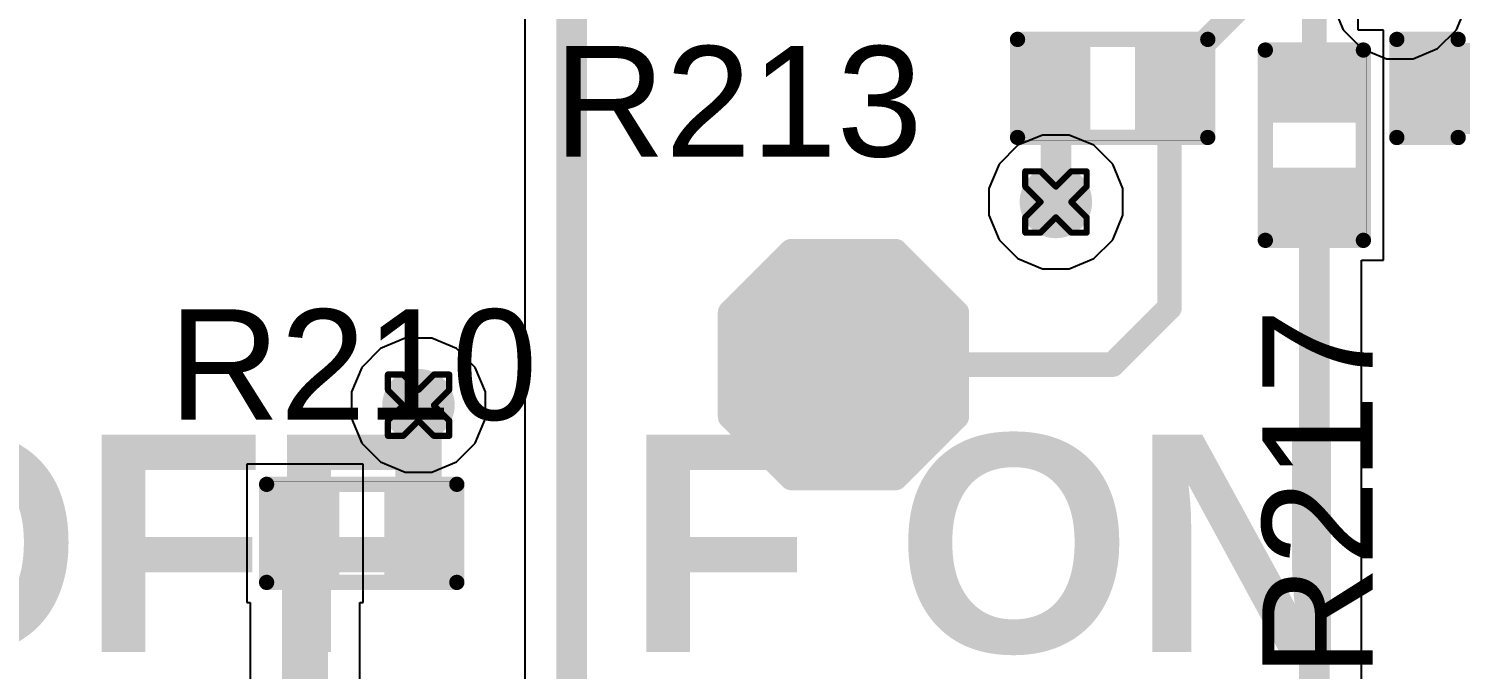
# Model space of a CAD drawing. Header units: inches. Extents: x -11 to 5379, y 0 to 5429.
# Drawn here: x 116.43 to 128.36, y 15.53 to 20.83 of the extents above; entities that cross this region are included whole.
import ezdxf

# ---------------------------------------------------------------- set-up
doc = ezdxf.new("R2010")
doc.units = ezdxf.units.IN
for name, color, linetype in [('Bottom Layer', 5, 'Continuous'), ('Drill Drawing', 1, 'Continuous'), ('GND', 16, 'Continuous'), ('PWR', 76, 'Continuous'), ('Top Layer', 1, 'Continuous'), ('Top Overlay', 2, 'Continuous'), ('Top Paste', 8, 'Continuous'), ('Top Solder', 216, 'Continuous'), ('Via Holes', 16, 'Continuous')]:
    doc.layers.add(name, color=color, linetype=linetype)
doc.styles.add('Arial', font='', dxfattribs={"height": 0.2})
doc.styles.add('Arial_Bold', font='', dxfattribs={"height": 0.2})
doc.styles.get('Arial').set_extended_font_data('Arial')
doc.styles.get('Arial_Bold').set_extended_font_data('Arial', bold=True)

# ---------------------------------------------------------------- blocks, each defined once
blk = doc.blocks.new('R___0402_10')
at = {"layer": 'Top Layer'}
for points in [[(-0.699, -0.318), (-0.699, 0.318), (-0.241, 0.318), (-0.241, -0.318)], [(0.241, -0.318), (0.241, 0.318), (0.699, 0.318), (0.699, -0.318)]]:
    blk.add_hatch(color=1, dxfattribs=at).paths.add_polyline_path(points)
at = {"layer": 'Top Paste'}
for points in [[(-0.699, -0.318), (-0.699, 0.318), (-0.241, 0.318), (-0.241, -0.318)], [(0.241, -0.318), (0.241, 0.318), (0.699, 0.318), (0.699, -0.318)]]:
    blk.add_hatch(color=8, dxfattribs=at).paths.add_polyline_path(points)
at = {"layer": 'Top Solder'}
for points in [[(-0.754, -0.373), (-0.754, 0.373), (-0.186, 0.373), (-0.186, -0.373)], [(0.186, -0.373), (0.186, 0.373), (0.754, 0.373), (0.754, -0.373)]]:
    blk.add_hatch(color=216, dxfattribs=at).paths.add_polyline_path(points)
at = {"layer": 'Top Overlay'}
for points in [[(-0.787, 0.406, 0.127, 0.127, 0), (-0.787, -0.406, 0.127, 0.127, 0)], [(-0.787, 0.406, 0.127, 0.127, 0), (0.787, 0.406, 0.127, 0.127, 0)], [(0.787, 0.406, 0.127, 0.127, 0), (0.787, -0.406, 0.127, 0.127, 0)], [(-0.787, -0.406, 0.127, 0.127, 0), (0.787, -0.406, 0.127, 0.127, 0)], [(-0.813, -0.432, 0.00323, 0.00323, 0), (0.813, -0.432, 0.00323, 0.00323, 0)]]:
    blk.add_lwpolyline(points, format="xyseb", dxfattribs=at)
for points in [[(-0.819, 0.406, 0.0635, 0.0635, 1), (-0.756, 0.406, 0.0635, 0.0635, 1)], [(-0.819, 0.406, 0.0635, 0.0635, 1), (-0.756, 0.406, 0.0635, 0.0635, 1)], [(0.756, 0.406, 0.0635, 0.0635, 1), (0.819, 0.406, 0.0635, 0.0635, 1)], [(0.756, 0.406, 0.0635, 0.0635, 1), (0.819, 0.406, 0.0635, 0.0635, 1)], [(-0.819, -0.406, 0.0635, 0.0635, 1), (-0.756, -0.406, 0.0635, 0.0635, 1)], [(-0.819, -0.406, 0.0635, 0.0635, 1), (-0.756, -0.406, 0.0635, 0.0635, 1)], [(0.756, -0.406, 0.0635, 0.0635, 1), (0.819, -0.406, 0.0635, 0.0635, 1)], [(0.756, -0.406, 0.0635, 0.0635, 1), (0.819, -0.406, 0.0635, 0.0635, 1)], [(-0.814, -0.432, 0.00161, 0.00161, 1), (-0.812, -0.432, 0.00161, 0.00161, 1)], [(0.812, -0.432, 0.00161, 0.00161, 1), (0.814, -0.432, 0.00161, 0.00161, 1)]]:
    blk.add_lwpolyline(points, format="xyseb", close=True, dxfattribs=at)
blk = doc.blocks.new('C___0402_43')
at = {"layer": 'Top Layer'}
for points in [[(-0.699, -0.318), (-0.699, 0.318), (-0.241, 0.318), (-0.241, -0.318)], [(0.241, -0.318), (0.241, 0.318), (0.699, 0.318), (0.699, -0.318)]]:
    blk.add_hatch(color=1, dxfattribs=at).paths.add_polyline_path(points)
at = {"layer": 'Top Paste'}
for points in [[(-0.699, -0.318), (-0.699, 0.318), (-0.241, 0.318), (-0.241, -0.318)], [(0.241, -0.318), (0.241, 0.318), (0.699, 0.318), (0.699, -0.318)]]:
    blk.add_hatch(color=8, dxfattribs=at).paths.add_polyline_path(points)
at = {"layer": 'Top Solder'}
for points in [[(-0.758, -0.377), (-0.758, 0.377), (-0.181, 0.377), (-0.181, -0.377)], [(0.181, -0.377), (0.181, 0.377), (0.758, 0.377), (0.758, -0.377)]]:
    blk.add_hatch(color=216, dxfattribs=at).paths.add_polyline_path(points)
at = {"layer": 'Top Overlay'}
for points in [[(-0.279, 0.406, 0.127, 0.127, 0), (-0.787, 0.406, 0.127, 0.127, 0)], [(-0.787, 0.406, 0.127, 0.127, 0), (-0.787, -0.406, 0.127, 0.127, 0)], [(0.787, 0.406, 0.127, 0.127, 0), (0.279, 0.406, 0.127, 0.127, 0)], [(0.787, 0.406, 0.127, 0.127, 0), (0.787, -0.406, 0.127, 0.127, 0)], [(-0.279, -0.406, 0.127, 0.127, 0), (-0.787, -0.406, 0.127, 0.127, 0)], [(0.787, -0.406, 0.127, 0.127, 0), (0.279, -0.406, 0.127, 0.127, 0)]]:
    blk.add_lwpolyline(points, format="xyseb", dxfattribs=at)
for points in [[(-0.819, 0.406, 0.0635, 0.0635, 1), (-0.756, 0.406, 0.0635, 0.0635, 1)], [(-0.819, 0.406, 0.0635, 0.0635, 1), (-0.756, 0.406, 0.0635, 0.0635, 1)], [(-0.311, 0.406, 0.0635, 0.0635, 1), (-0.248, 0.406, 0.0635, 0.0635, 1)], [(0.248, 0.406, 0.0635, 0.0635, 1), (0.311, 0.406, 0.0635, 0.0635, 1)], [(0.756, 0.406, 0.0635, 0.0635, 1), (0.819, 0.406, 0.0635, 0.0635, 1)], [(0.756, 0.406, 0.0635, 0.0635, 1), (0.819, 0.406, 0.0635, 0.0635, 1)], [(-0.819, -0.406, 0.0635, 0.0635, 1), (-0.756, -0.406, 0.0635, 0.0635, 1)], [(-0.819, -0.406, 0.0635, 0.0635, 1), (-0.756, -0.406, 0.0635, 0.0635, 1)], [(-0.311, -0.406, 0.0635, 0.0635, 1), (-0.248, -0.406, 0.0635, 0.0635, 1)], [(0.248, -0.406, 0.0635, 0.0635, 1), (0.311, -0.406, 0.0635, 0.0635, 1)], [(0.756, -0.406, 0.0635, 0.0635, 1), (0.819, -0.406, 0.0635, 0.0635, 1)], [(0.756, -0.406, 0.0635, 0.0635, 1), (0.819, -0.406, 0.0635, 0.0635, 1)]]:
    blk.add_lwpolyline(points, format="xyseb", close=True, dxfattribs=at)
blk = doc.blocks.new('R___0402_51')
at = {"layer": 'Top Layer'}
for points in [[(-0.699, -0.318), (-0.699, 0.318), (-0.241, 0.318), (-0.241, -0.318)], [(0.241, -0.318), (0.241, 0.318), (0.699, 0.318), (0.699, -0.318)]]:
    blk.add_hatch(color=1, dxfattribs=at).paths.add_polyline_path(points)
at = {"layer": 'Top Paste'}
for points in [[(-0.699, -0.318), (-0.699, 0.318), (-0.241, 0.318), (-0.241, -0.318)], [(0.241, -0.318), (0.241, 0.318), (0.699, 0.318), (0.699, -0.318)]]:
    blk.add_hatch(color=8, dxfattribs=at).paths.add_polyline_path(points)
at = {"layer": 'Top Solder'}
for points in [[(-0.754, -0.373), (-0.754, 0.373), (-0.186, 0.373), (-0.186, -0.373)], [(0.186, -0.373), (0.186, 0.373), (0.754, 0.373), (0.754, -0.373)]]:
    blk.add_hatch(color=216, dxfattribs=at).paths.add_polyline_path(points)
at = {"layer": 'Top Overlay'}
for points in [[(-0.787, 0.406, 0.127, 0.127, 0), (0.787, 0.406, 0.127, 0.127, 0)], [(-0.787, -0.406, 0.127, 0.127, 0), (-0.787, 0.406, 0.127, 0.127, 0)], [(0.787, -0.406, 0.127, 0.127, 0), (0.787, 0.406, 0.127, 0.127, 0)], [(-0.787, -0.406, 0.127, 0.127, 0), (0.787, -0.406, 0.127, 0.127, 0)], [(-0.813, -0.432, 0.00323, 0.00323, 0), (0.813, -0.432, 0.00323, 0.00323, 0)]]:
    blk.add_lwpolyline(points, format="xyseb", dxfattribs=at)
for points in [[(-0.819, 0.406, 0.0635, 0.0635, 1), (-0.756, 0.406, 0.0635, 0.0635, 1)], [(-0.819, 0.406, 0.0635, 0.0635, 1), (-0.756, 0.406, 0.0635, 0.0635, 1)], [(0.756, 0.406, 0.0635, 0.0635, 1), (0.819, 0.406, 0.0635, 0.0635, 1)], [(0.756, 0.406, 0.0635, 0.0635, 1), (0.819, 0.406, 0.0635, 0.0635, 1)], [(-0.819, -0.406, 0.0635, 0.0635, 1), (-0.756, -0.406, 0.0635, 0.0635, 1)], [(-0.819, -0.406, 0.0635, 0.0635, 1), (-0.756, -0.406, 0.0635, 0.0635, 1)], [(0.756, -0.406, 0.0635, 0.0635, 1), (0.819, -0.406, 0.0635, 0.0635, 1)], [(0.756, -0.406, 0.0635, 0.0635, 1), (0.819, -0.406, 0.0635, 0.0635, 1)], [(-0.814, -0.432, 0.00161, 0.00161, 1), (-0.812, -0.432, 0.00161, 0.00161, 1)], [(0.812, -0.432, 0.00161, 0.00161, 1), (0.814, -0.432, 0.00161, 0.00161, 1)]]:
    blk.add_lwpolyline(points, format="xyseb", close=True, dxfattribs=at)
blk = doc.blocks.new('T__________58')
at = {"layer": 'Top Layer'}
blk.add_hatch(color=1, dxfattribs=at).paths.add_polyline_path([(0.381, 0.762), (-0.381, 0.762), (-0.762, 0.381), (-0.762, -0.381), (-0.381, -0.762), (0.381, -0.762), (0.762, -0.381), (0.762, 0.381)])
at = {"layer": 'Top Paste'}
blk.add_hatch(color=8, dxfattribs=at).paths.add_polyline_path([(0.381, 0.762), (-0.381, 0.762), (-0.762, 0.381), (-0.762, -0.381), (-0.381, -0.762), (0.381, -0.762), (0.762, -0.381), (0.762, 0.381)])
at = {"layer": 'Top Solder'}
blk.add_hatch(color=216, dxfattribs=at).paths.add_polyline_path([(0.432, 0.864), (-0.432, 0.864), (-0.864, 0.432), (-0.864, -0.432), (-0.432, -0.864), (0.432, -0.864), (0.864, -0.432), (0.864, 0.432)])
at = {"layer": 'Top Overlay'}
for points in [[(-0.94, 0.432, 0.2, 0.2, 0), (-0.432, 0.94, 0.2, 0.2, 0)], [(-0.432, 0.94, 0.2, 0.2, 0), (0.432, 0.94, 0.2, 0.2, 0)], [(0.432, 0.94, 0.2, 0.2, 0), (0.94, 0.432, 0.2, 0.2, 0)], [(-0.94, -0.432, 0.2, 0.2, 0), (-0.94, 0.432, 0.2, 0.2, 0)], [(0.94, -0.432, 0.2, 0.2, 0), (0.94, 0.432, 0.2, 0.2, 0)], [(-0.94, -0.432, 0.2, 0.2, 0), (-0.432, -0.94, 0.2, 0.2, 0)], [(0.432, -0.94, 0.2, 0.2, 0), (0.94, -0.432, 0.2, 0.2, 0)], [(-0.432, -0.94, 0.2, 0.2, 0), (0.432, -0.94, 0.2, 0.2, 0)]]:
    blk.add_lwpolyline(points, format="xyseb", dxfattribs=at)
for points in [[(-0.482, 0.94, 0.1, 0.1, 1), (-0.382, 0.94, 0.1, 0.1, 1)], [(-0.482, 0.94, 0.1, 0.1, 1), (-0.382, 0.94, 0.1, 0.1, 1)], [(0.382, 0.94, 0.1, 0.1, 1), (0.482, 0.94, 0.1, 0.1, 1)], [(0.382, 0.94, 0.1, 0.1, 1), (0.482, 0.94, 0.1, 0.1, 1)], [(-0.99, 0.432, 0.1, 0.1, 1), (-0.89, 0.432, 0.1, 0.1, 1)], [(-0.99, 0.432, 0.1, 0.1, 1), (-0.89, 0.432, 0.1, 0.1, 1)], [(0.89, 0.432, 0.1, 0.1, 1), (0.99, 0.432, 0.1, 0.1, 1)], [(0.89, 0.432, 0.1, 0.1, 1), (0.99, 0.432, 0.1, 0.1, 1)], [(-0.99, -0.432, 0.1, 0.1, 1), (-0.89, -0.432, 0.1, 0.1, 1)], [(-0.99, -0.432, 0.1, 0.1, 1), (-0.89, -0.432, 0.1, 0.1, 1)], [(0.89, -0.432, 0.1, 0.1, 1), (0.99, -0.432, 0.1, 0.1, 1)], [(0.89, -0.432, 0.1, 0.1, 1), (0.99, -0.432, 0.1, 0.1, 1)], [(-0.482, -0.94, 0.1, 0.1, 1), (-0.382, -0.94, 0.1, 0.1, 1)], [(-0.482, -0.94, 0.1, 0.1, 1), (-0.382, -0.94, 0.1, 0.1, 1)], [(0.382, -0.94, 0.1, 0.1, 1), (0.482, -0.94, 0.1, 0.1, 1)], [(0.382, -0.94, 0.1, 0.1, 1), (0.482, -0.94, 0.1, 0.1, 1)]]:
    blk.add_lwpolyline(points, format="xyseb", close=True, dxfattribs=at)
blk = doc.blocks.new('R___0402_283')
at = {"layer": 'Top Layer'}
for points in [[(-0.699, -0.318), (-0.699, 0.318), (-0.241, 0.318), (-0.241, -0.318)], [(0.241, -0.318), (0.241, 0.318), (0.699, 0.318), (0.699, -0.318)]]:
    blk.add_hatch(color=1, dxfattribs=at).paths.add_polyline_path(points)
at = {"layer": 'Top Paste'}
for points in [[(-0.699, -0.318), (-0.699, 0.318), (-0.241, 0.318), (-0.241, -0.318)], [(0.241, -0.318), (0.241, 0.318), (0.699, 0.318), (0.699, -0.318)]]:
    blk.add_hatch(color=8, dxfattribs=at).paths.add_polyline_path(points)
at = {"layer": 'Top Solder'}
for points in [[(-0.754, -0.373), (-0.754, 0.373), (-0.186, 0.373), (-0.186, -0.373)], [(0.186, -0.373), (0.186, 0.373), (0.754, 0.373), (0.754, -0.373)]]:
    blk.add_hatch(color=216, dxfattribs=at).paths.add_polyline_path(points)
at = {"layer": 'Top Overlay'}
for points in [[(0.787, 0.406, 0.127, 0.127, 0), (-0.787, 0.406, 0.127, 0.127, 0)], [(-0.787, 0.406, 0.127, 0.127, 0), (-0.787, -0.406, 0.127, 0.127, 0)], [(0.787, 0.406, 0.127, 0.127, 0), (0.787, -0.406, 0.127, 0.127, 0)], [(0.787, -0.406, 0.127, 0.127, 0), (-0.787, -0.406, 0.127, 0.127, 0)], [(0.813, -0.432, 0.00323, 0.00323, 0), (-0.813, -0.432, 0.00323, 0.00323, 0)]]:
    blk.add_lwpolyline(points, format="xyseb", dxfattribs=at)
for points in [[(-0.819, 0.406, 0.0635, 0.0635, 1), (-0.756, 0.406, 0.0635, 0.0635, 1)], [(-0.819, 0.406, 0.0635, 0.0635, 1), (-0.756, 0.406, 0.0635, 0.0635, 1)], [(0.756, 0.406, 0.0635, 0.0635, 1), (0.819, 0.406, 0.0635, 0.0635, 1)], [(0.756, 0.406, 0.0635, 0.0635, 1), (0.819, 0.406, 0.0635, 0.0635, 1)], [(-0.819, -0.406, 0.0635, 0.0635, 1), (-0.756, -0.406, 0.0635, 0.0635, 1)], [(-0.819, -0.406, 0.0635, 0.0635, 1), (-0.756, -0.406, 0.0635, 0.0635, 1)], [(0.756, -0.406, 0.0635, 0.0635, 1), (0.819, -0.406, 0.0635, 0.0635, 1)], [(0.756, -0.406, 0.0635, 0.0635, 1), (0.819, -0.406, 0.0635, 0.0635, 1)], [(-0.814, -0.432, 0.00161, 0.00161, 1), (-0.812, -0.432, 0.00161, 0.00161, 1)], [(0.812, -0.432, 0.00161, 0.00161, 1), (0.814, -0.432, 0.00161, 0.00161, 1)]]:
    blk.add_lwpolyline(points, format="xyseb", close=True, dxfattribs=at)

msp = doc.modelspace()

# ---------------------------------------------------------------- hatches: boundary and pattern name
at = {"layer": 'Bottom Layer'}
h = msp.add_hatch(color=5, dxfattribs=at)
edge = h.paths.add_edge_path()
edge.add_arc((124.929, 19.399), 0.3, 0, 360)
h = msp.add_hatch(color=5, dxfattribs=at)
edge = h.paths.add_edge_path()
edge.add_arc((119.652, 17.717), 0.3, 0, 360)
at = {"layer": 'GND'}
h = msp.add_hatch(color=16, dxfattribs=at)
edge = h.paths.add_edge_path()
edge.add_arc((124.929, 19.399), 0.3, 0, 360)
h = msp.add_hatch(color=16, dxfattribs=at)
edge = h.paths.add_edge_path()
edge.add_arc((119.652, 17.717), 0.3, 0, 360)
at = {"layer": 'PWR'}
h = msp.add_hatch(color=76, dxfattribs=at)
edge = h.paths.add_edge_path()
edge.add_arc((124.929, 19.399), 0.3, 0, 360)
h = msp.add_hatch(color=76, dxfattribs=at)
edge = h.paths.add_edge_path()
edge.add_arc((119.652, 17.717), 0.3, 0, 360)
at = {"layer": 'Top Layer'}
h = msp.add_hatch(color=1, dxfattribs=at)
edge = h.paths.add_edge_path()
edge.add_arc((124.929, 19.399), 0.3, 0, 360)
h = msp.add_hatch(color=1, dxfattribs=at)
edge = h.paths.add_edge_path()
edge.add_arc((119.652, 17.717), 0.3, 0, 360)
at = {"layer": 'Via Holes'}
h = msp.add_hatch(color=7, dxfattribs=at)
edge = h.paths.add_edge_path()
edge.add_arc((124.929, 19.399), 0.15, 0, 360)
h = msp.add_hatch(color=7, dxfattribs=at)
edge = h.paths.add_edge_path()
edge.add_arc((119.652, 17.717), 0.15, 0, 360)

# ---------------------------------------------------------------- linework, layer by layer
at = {"layer": 'Bottom Layer'}
for p, q in [((124.819, 19.953), (124.615, 19.869)), ((125.039, 19.953), (124.819, 19.953)), ((125.243, 19.869), (125.039, 19.953)), ((124.615, 19.869), (124.46, 19.713)), ((125.399, 19.713), (125.243, 19.869)), ((124.46, 19.713), (124.375, 19.51)), ((125.483, 19.51), (125.399, 19.713)), ((124.375, 19.51), (124.375, 19.289)), ((125.483, 19.289), (125.483, 19.51)), ((124.375, 19.289), (124.46, 19.086)), ((125.399, 19.086), (125.483, 19.289)), ((124.46, 19.086), (124.615, 18.93)), ((125.243, 18.93), (125.399, 19.086)), ((124.615, 18.93), (124.819, 18.845)), ((125.039, 18.845), (125.243, 18.93)), ((124.819, 18.845), (125.039, 18.845))]:
    msp.add_line(p, q, dxfattribs=at)
at = {"layer": 'Drill Drawing'}
for points in [[(124.675, 19.526, 0.0508, 0.0508, 0), (124.675, 19.653, 0.0508, 0.0508, 0)], [(124.675, 19.653, 0.0508, 0.0508, 0), (124.802, 19.653, 0.0508, 0.0508, 0)], [(124.802, 19.653, 0.0508, 0.0508, 0), (124.929, 19.526, 0.0508, 0.0508, 0)], [(124.929, 19.526, 0.0508, 0.0508, 0), (125.056, 19.653, 0.0508, 0.0508, 0)], [(125.056, 19.653, 0.0508, 0.0508, 0), (125.183, 19.653, 0.0508, 0.0508, 0)], [(125.183, 19.526, 0.0508, 0.0508, 0), (125.183, 19.653, 0.0508, 0.0508, 0)], [(124.675, 19.526, 0.0508, 0.0508, 0), (124.802, 19.399, 0.0508, 0.0508, 0)], [(125.056, 19.399, 0.0508, 0.0508, 0), (125.183, 19.526, 0.0508, 0.0508, 0)], [(124.675, 19.272, 0.0508, 0.0508, 0), (124.802, 19.399, 0.0508, 0.0508, 0)], [(125.056, 19.399, 0.0508, 0.0508, 0), (125.183, 19.272, 0.0508, 0.0508, 0)], [(124.675, 19.145, 0.0508, 0.0508, 0), (124.675, 19.272, 0.0508, 0.0508, 0)], [(124.802, 19.145, 0.0508, 0.0508, 0), (124.929, 19.272, 0.0508, 0.0508, 0)], [(124.929, 19.272, 0.0508, 0.0508, 0), (125.056, 19.145, 0.0508, 0.0508, 0)], [(125.183, 19.145, 0.0508, 0.0508, 0), (125.183, 19.272, 0.0508, 0.0508, 0)], [(124.675, 19.145, 0.0508, 0.0508, 0), (124.802, 19.145, 0.0508, 0.0508, 0)], [(125.056, 19.145, 0.0508, 0.0508, 0), (125.183, 19.145, 0.0508, 0.0508, 0)], [(119.398, 17.844, 0.0508, 0.0508, 0), (119.398, 17.971, 0.0508, 0.0508, 0)], [(119.398, 17.971, 0.0508, 0.0508, 0), (119.525, 17.971, 0.0508, 0.0508, 0)], [(119.525, 17.971, 0.0508, 0.0508, 0), (119.652, 17.844, 0.0508, 0.0508, 0)], [(119.652, 17.844, 0.0508, 0.0508, 0), (119.779, 17.971, 0.0508, 0.0508, 0)], [(119.779, 17.971, 0.0508, 0.0508, 0), (119.906, 17.971, 0.0508, 0.0508, 0)], [(119.906, 17.844, 0.0508, 0.0508, 0), (119.906, 17.971, 0.0508, 0.0508, 0)], [(119.398, 17.844, 0.0508, 0.0508, 0), (119.525, 17.717, 0.0508, 0.0508, 0)], [(119.779, 17.717, 0.0508, 0.0508, 0), (119.906, 17.844, 0.0508, 0.0508, 0)], [(119.398, 17.59, 0.0508, 0.0508, 0), (119.525, 17.717, 0.0508, 0.0508, 0)], [(119.779, 17.717, 0.0508, 0.0508, 0), (119.906, 17.59, 0.0508, 0.0508, 0)], [(119.398, 17.463, 0.0508, 0.0508, 0), (119.398, 17.59, 0.0508, 0.0508, 0)], [(119.525, 17.463, 0.0508, 0.0508, 0), (119.652, 17.59, 0.0508, 0.0508, 0)], [(119.652, 17.59, 0.0508, 0.0508, 0), (119.779, 17.463, 0.0508, 0.0508, 0)], [(119.906, 17.463, 0.0508, 0.0508, 0), (119.906, 17.59, 0.0508, 0.0508, 0)], [(119.398, 17.463, 0.0508, 0.0508, 0), (119.525, 17.463, 0.0508, 0.0508, 0)], [(119.779, 17.463, 0.0508, 0.0508, 0), (119.906, 17.463, 0.0508, 0.0508, 0)]]:
    msp.add_lwpolyline(points, format="xyseb", dxfattribs=at)
for points in [[(124.663, 19.653, 0.0254, 0.0254, 1), (124.688, 19.653, 0.0254, 0.0254, 1)], [(124.663, 19.653, 0.0254, 0.0254, 1), (124.688, 19.653, 0.0254, 0.0254, 1)], [(124.79, 19.653, 0.0254, 0.0254, 1), (124.815, 19.653, 0.0254, 0.0254, 1)], [(124.79, 19.653, 0.0254, 0.0254, 1), (124.815, 19.653, 0.0254, 0.0254, 1)], [(125.044, 19.653, 0.0254, 0.0254, 1), (125.069, 19.653, 0.0254, 0.0254, 1)], [(125.044, 19.653, 0.0254, 0.0254, 1), (125.069, 19.653, 0.0254, 0.0254, 1)], [(125.171, 19.653, 0.0254, 0.0254, 1), (125.196, 19.653, 0.0254, 0.0254, 1)], [(125.171, 19.653, 0.0254, 0.0254, 1), (125.196, 19.653, 0.0254, 0.0254, 1)], [(124.663, 19.526, 0.0254, 0.0254, 1), (124.688, 19.526, 0.0254, 0.0254, 1)], [(124.663, 19.526, 0.0254, 0.0254, 1), (124.688, 19.526, 0.0254, 0.0254, 1)], [(124.917, 19.526, 0.0254, 0.0254, 1), (124.942, 19.526, 0.0254, 0.0254, 1)], [(124.917, 19.526, 0.0254, 0.0254, 1), (124.942, 19.526, 0.0254, 0.0254, 1)], [(125.171, 19.526, 0.0254, 0.0254, 1), (125.196, 19.526, 0.0254, 0.0254, 1)], [(125.171, 19.526, 0.0254, 0.0254, 1), (125.196, 19.526, 0.0254, 0.0254, 1)], [(124.79, 19.399, 0.0254, 0.0254, 1), (124.815, 19.399, 0.0254, 0.0254, 1)], [(124.79, 19.399, 0.0254, 0.0254, 1), (124.815, 19.399, 0.0254, 0.0254, 1)], [(125.044, 19.399, 0.0254, 0.0254, 1), (125.069, 19.399, 0.0254, 0.0254, 1)], [(125.044, 19.399, 0.0254, 0.0254, 1), (125.069, 19.399, 0.0254, 0.0254, 1)], [(124.663, 19.272, 0.0254, 0.0254, 1), (124.688, 19.272, 0.0254, 0.0254, 1)], [(124.663, 19.272, 0.0254, 0.0254, 1), (124.688, 19.272, 0.0254, 0.0254, 1)], [(124.917, 19.272, 0.0254, 0.0254, 1), (124.942, 19.272, 0.0254, 0.0254, 1)], [(124.917, 19.272, 0.0254, 0.0254, 1), (124.942, 19.272, 0.0254, 0.0254, 1)], [(125.171, 19.272, 0.0254, 0.0254, 1), (125.196, 19.272, 0.0254, 0.0254, 1)], [(125.171, 19.272, 0.0254, 0.0254, 1), (125.196, 19.272, 0.0254, 0.0254, 1)], [(124.663, 19.145, 0.0254, 0.0254, 1), (124.688, 19.145, 0.0254, 0.0254, 1)], [(124.663, 19.145, 0.0254, 0.0254, 1), (124.688, 19.145, 0.0254, 0.0254, 1)], [(124.79, 19.145, 0.0254, 0.0254, 1), (124.815, 19.145, 0.0254, 0.0254, 1)], [(124.79, 19.145, 0.0254, 0.0254, 1), (124.815, 19.145, 0.0254, 0.0254, 1)], [(125.044, 19.145, 0.0254, 0.0254, 1), (125.069, 19.145, 0.0254, 0.0254, 1)], [(125.044, 19.145, 0.0254, 0.0254, 1), (125.069, 19.145, 0.0254, 0.0254, 1)], [(125.171, 19.145, 0.0254, 0.0254, 1), (125.196, 19.145, 0.0254, 0.0254, 1)], [(125.171, 19.145, 0.0254, 0.0254, 1), (125.196, 19.145, 0.0254, 0.0254, 1)], [(119.386, 17.971, 0.0254, 0.0254, 1), (119.411, 17.971, 0.0254, 0.0254, 1)], [(119.386, 17.971, 0.0254, 0.0254, 1), (119.411, 17.971, 0.0254, 0.0254, 1)], [(119.513, 17.971, 0.0254, 0.0254, 1), (119.538, 17.971, 0.0254, 0.0254, 1)], [(119.513, 17.971, 0.0254, 0.0254, 1), (119.538, 17.971, 0.0254, 0.0254, 1)], [(119.767, 17.971, 0.0254, 0.0254, 1), (119.792, 17.971, 0.0254, 0.0254, 1)], [(119.767, 17.971, 0.0254, 0.0254, 1), (119.792, 17.971, 0.0254, 0.0254, 1)], [(119.894, 17.971, 0.0254, 0.0254, 1), (119.919, 17.971, 0.0254, 0.0254, 1)], [(119.894, 17.971, 0.0254, 0.0254, 1), (119.919, 17.971, 0.0254, 0.0254, 1)], [(119.386, 17.844, 0.0254, 0.0254, 1), (119.411, 17.844, 0.0254, 0.0254, 1)], [(119.386, 17.844, 0.0254, 0.0254, 1), (119.411, 17.844, 0.0254, 0.0254, 1)], [(119.64, 17.844, 0.0254, 0.0254, 1), (119.665, 17.844, 0.0254, 0.0254, 1)], [(119.64, 17.844, 0.0254, 0.0254, 1), (119.665, 17.844, 0.0254, 0.0254, 1)], [(119.894, 17.844, 0.0254, 0.0254, 1), (119.919, 17.844, 0.0254, 0.0254, 1)], [(119.894, 17.844, 0.0254, 0.0254, 1), (119.919, 17.844, 0.0254, 0.0254, 1)], [(119.513, 17.717, 0.0254, 0.0254, 1), (119.538, 17.717, 0.0254, 0.0254, 1)], [(119.513, 17.717, 0.0254, 0.0254, 1), (119.538, 17.717, 0.0254, 0.0254, 1)], [(119.767, 17.717, 0.0254, 0.0254, 1), (119.792, 17.717, 0.0254, 0.0254, 1)], [(119.767, 17.717, 0.0254, 0.0254, 1), (119.792, 17.717, 0.0254, 0.0254, 1)], [(119.386, 17.59, 0.0254, 0.0254, 1), (119.411, 17.59, 0.0254, 0.0254, 1)], [(119.386, 17.59, 0.0254, 0.0254, 1), (119.411, 17.59, 0.0254, 0.0254, 1)], [(119.64, 17.59, 0.0254, 0.0254, 1), (119.665, 17.59, 0.0254, 0.0254, 1)], [(119.64, 17.59, 0.0254, 0.0254, 1), (119.665, 17.59, 0.0254, 0.0254, 1)], [(119.894, 17.59, 0.0254, 0.0254, 1), (119.919, 17.59, 0.0254, 0.0254, 1)], [(119.894, 17.59, 0.0254, 0.0254, 1), (119.919, 17.59, 0.0254, 0.0254, 1)], [(119.386, 17.463, 0.0254, 0.0254, 1), (119.411, 17.463, 0.0254, 0.0254, 1)], [(119.386, 17.463, 0.0254, 0.0254, 1), (119.411, 17.463, 0.0254, 0.0254, 1)], [(119.513, 17.463, 0.0254, 0.0254, 1), (119.538, 17.463, 0.0254, 0.0254, 1)], [(119.513, 17.463, 0.0254, 0.0254, 1), (119.538, 17.463, 0.0254, 0.0254, 1)], [(119.767, 17.463, 0.0254, 0.0254, 1), (119.792, 17.463, 0.0254, 0.0254, 1)], [(119.767, 17.463, 0.0254, 0.0254, 1), (119.792, 17.463, 0.0254, 0.0254, 1)], [(119.894, 17.463, 0.0254, 0.0254, 1), (119.919, 17.463, 0.0254, 0.0254, 1)], [(119.894, 17.463, 0.0254, 0.0254, 1), (119.919, 17.463, 0.0254, 0.0254, 1)]]:
    msp.add_lwpolyline(points, format="xyseb", close=True, dxfattribs=at)
at = {"layer": 'GND'}
for p, q in [((124.819, 19.953), (124.615, 19.869)), ((125.039, 19.953), (124.819, 19.953)), ((125.243, 19.869), (125.039, 19.953)), ((124.615, 19.869), (124.46, 19.713)), ((125.399, 19.713), (125.243, 19.869)), ((124.46, 19.713), (124.375, 19.51)), ((125.483, 19.51), (125.399, 19.713)), ((124.375, 19.51), (124.375, 19.289)), ((125.483, 19.289), (125.483, 19.51)), ((124.375, 19.289), (124.46, 19.086)), ((125.399, 19.086), (125.483, 19.289)), ((124.46, 19.086), (124.615, 18.93)), ((125.243, 18.93), (125.399, 19.086)), ((124.615, 18.93), (124.819, 18.845)), ((125.039, 18.845), (125.243, 18.93)), ((124.819, 18.845), (125.039, 18.845))]:
    msp.add_line(p, q, dxfattribs=at)
at = {"layer": 'PWR'}
for p, q in [((127.222, 21.029), (127.306, 20.825)), ((128.245, 20.825), (128.33, 21.029)), ((127.306, 20.825), (127.462, 20.67)), ((128.089, 20.67), (128.245, 20.825)), ((127.462, 20.67), (127.665, 20.585)), ((127.886, 20.585), (128.089, 20.67)), ((127.665, 20.585), (127.886, 20.585)), ((119.542, 18.271), (119.338, 18.186)), ((119.762, 18.271), (119.542, 18.271)), ((119.966, 18.186), (119.762, 18.271)), ((119.338, 18.186), (119.183, 18.03)), ((120.122, 18.03), (119.966, 18.186)), ((119.183, 18.03), (119.098, 17.827)), ((120.206, 17.827), (120.122, 18.03)), ((119.098, 17.827), (119.098, 17.606)), ((120.206, 17.606), (120.206, 17.827)), ((119.098, 17.606), (119.183, 17.403)), ((120.122, 17.403), (120.206, 17.606)), ((119.183, 17.403), (119.338, 17.247)), ((119.966, 17.247), (120.122, 17.403)), ((119.338, 17.247), (119.542, 17.163)), ((119.762, 17.163), (119.966, 17.247)), ((119.542, 17.163), (119.762, 17.163))]:
    msp.add_line(p, q, dxfattribs=at)
at = {"layer": 'Top Layer'}
for p, q in [((120.533, 24.528), (120.533, 4.453)), ((127.432, 20.822), (127.432, 21.417)), ((127.641, 20.822), (127.432, 20.822)), ((127.641, 19.857), (127.641, 20.822)), ((127.641, 18.917), (127.641, 19.857)), ((127.458, 8.376), (127.458, 18.917)), ((127.458, 18.917), (127.641, 18.917)), ((119.195, 17.228), (118.23, 17.228)), ((118.23, 17.228), (118.23, 16.085)), ((119.195, 16.085), (119.195, 17.228)), ((118.23, 16.085), (118.259, 16.085)), ((118.259, 16.085), (118.259, 6.483)), ((119.166, 6.483), (119.166, 16.085)), ((119.166, 16.085), (119.195, 16.085))]:
    msp.add_line(p, q, dxfattribs=at)
for points in [[(120.921, 4.453, 0.254, 0.254, 0), (120.921, 24.528, 0.254, 0.254, 0)], [(127.069, 20.339, 0.203, 0.203, 0), (127.069, 22.021, 0.203, 0.203, 0)], [(125.869, 20.428, 0.203, 0.203, 0), (126.569, 21.128, 0.203, 0.203, 0)], [(124.929, 19.399, 0.254, 0.254, 0), (124.929, 20.339, 0.254, 0.254, 0)], [(125.869, 18.523, 0.203, 0.203, 0), (125.869, 20.339, 0.203, 0.203, 0)], [(127.069, 8.376, 0.254, 0.254, 0), (127.069, 19.399, 0.254, 0.254, 0)], [(125.399, 18.053, 0.203, 0.203, 0), (125.869, 18.523, 0.203, 0.203, 0)], [(123.17, 18.053, 0.203, 0.203, 0), (125.399, 18.053, 0.203, 0.203, 0)], [(119.652, 16.656, 0.381, 0.381, 0), (119.652, 17.717, 0.381, 0.381, 0)], [(118.712, 5.099, 0.381, 0.381, 0), (118.712, 16.656, 0.381, 0.381, 0)]]:
    msp.add_lwpolyline(points, format="xyseb", dxfattribs=at)
for points in [[(125.818, 20.428, 0.102, 0.102, 1), (125.92, 20.428, 0.102, 0.102, 1)], [(124.866, 20.339, 0.127, 0.127, 1), (124.993, 20.339, 0.127, 0.127, 1)], [(125.818, 20.339, 0.102, 0.102, 1), (125.92, 20.339, 0.102, 0.102, 1)], [(127.018, 20.339, 0.102, 0.102, 1), (127.12, 20.339, 0.102, 0.102, 1)], [(124.866, 19.399, 0.127, 0.127, 1), (124.993, 19.399, 0.127, 0.127, 1)], [(127.006, 19.399, 0.127, 0.127, 1), (127.133, 19.399, 0.127, 0.127, 1)], [(125.818, 18.523, 0.102, 0.102, 1), (125.92, 18.523, 0.102, 0.102, 1)], [(125.818, 18.523, 0.102, 0.102, 1), (125.92, 18.523, 0.102, 0.102, 1)], [(123.119, 18.053, 0.102, 0.102, 1), (123.221, 18.053, 0.102, 0.102, 1)], [(125.348, 18.053, 0.102, 0.102, 1), (125.45, 18.053, 0.102, 0.102, 1)], [(125.348, 18.053, 0.102, 0.102, 1), (125.45, 18.053, 0.102, 0.102, 1)], [(119.557, 17.717, 0.191, 0.191, 1), (119.748, 17.717, 0.191, 0.191, 1)], [(118.617, 16.656, 0.191, 0.191, 1), (118.808, 16.656, 0.191, 0.191, 1)], [(119.557, 16.656, 0.191, 0.191, 1), (119.748, 16.656, 0.191, 0.191, 1)]]:
    msp.add_lwpolyline(points, format="xyseb", close=True, dxfattribs=at)

# ---------------------------------------------------------------- block references
for name, p in [('R___0402_51', (125.399, 20.339)), ('T__________58', (123.17, 18.053))]:
    msp.add_blockref(name, p)
for name, p, rotation in [('C___0402_43', (128.539, 20.339), 180), ('R___0402_10', (127.069, 19.869), 90), ('R___0402_283', (119.182, 16.656), 180)]:
    msp.add_blockref(name, p, dxfattribs=dict(rotation=rotation))

# ---------------------------------------------------------------- texts
at = {"layer": 'Top Overlay'}
for s, height, style, p in [('R213', 0.9144, 'Arial', (120.772, 19.775)), ('R210', 0.9144, 'Arial', (117.583, 17.596)), ('F OFF', 1.8, 'Arial_Bold', (112.67, 15.673)), ('F ON', 1.8, 'Arial_Bold', (121.369, 15.673))]:
    msp.add_text(s, height=height, dxfattribs=dict(at, style=style)).set_placement(p)
at = {"layer": 'Top Overlay', "style": 'Arial'}
msp.add_text('R217', height=0.914, rotation=90, dxfattribs=at).set_placement((127.551, 15.464))

doc.saveas('drawing.dxf')
